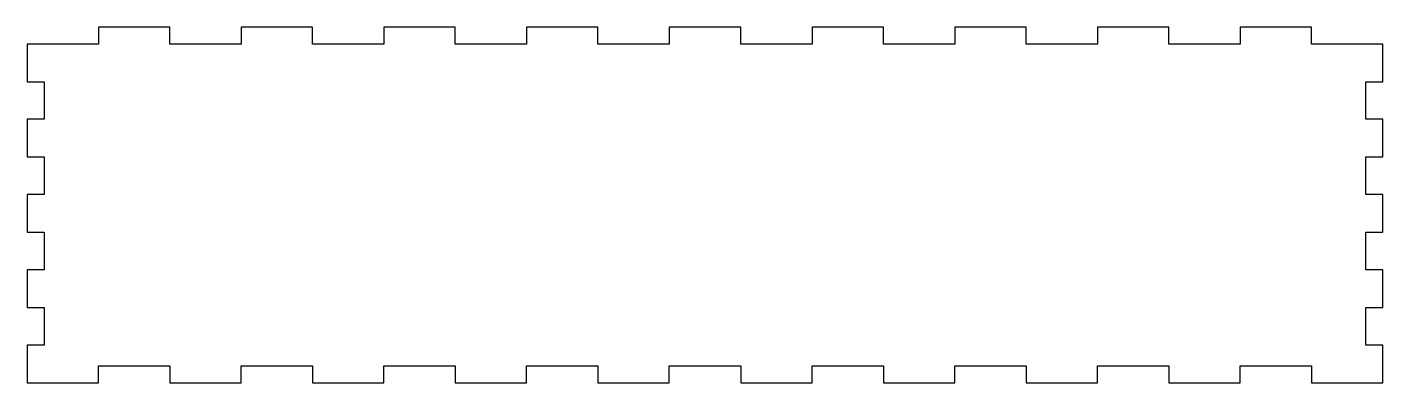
# Model space of a CAD drawing. Header units: millimetres. Extents: x -240 to 0, y 0 to 63.
import ezdxf

# ---------------------------------------------------------------- set-up
doc = ezdxf.new("R2010")
doc.units = ezdxf.units.MM
doc.layers.get('0').update_dxf_attribs({"linetype": 'CONTINUOUS'})

msp = doc.modelspace()

# ---------------------------------------------------------------- linework, layer by layer
msp.add_lwpolyline([(-12.63, 60), (-12.63, 63), (-25.26, 63), (-25.26, 60), (-37.89, 60), (-37.89, 63), (-50.53, 63), (-50.53, 60), (-63.16, 60), (-63.16, 63), (-75.79, 63), (-75.79, 60), (-88.42, 60), (-88.42, 63), (-101.05, 63), (-101.05, 60), (-113.68, 60), (-113.68, 63), (-126.32, 63), (-126.32, 60), (-138.95, 60), (-138.95, 63), (-151.58, 63), (-151.58, 60), (-164.21, 60), (-164.21, 63), (-176.84, 63), (-176.84, 60), (-189.47, 60), (-189.47, 63), (-202.11, 63), (-202.11, 60), (-214.74, 60), (-214.74, 63), (-227.37, 63), (-227.37, 60), (-240, 60), (-240, 53.33), (-237, 53.33), (-237, 46.67), (-240, 46.67), (-240, 40), (-237, 40), (-237, 33.33), (-240, 33.33), (-240, 26.67), (-237, 26.67), (-237, 20), (-240, 20), (-240, 13.33), (-237, 13.33), (-237, 6.67), (-240, 6.67), (-240, 0), (-227.37, 0), (-227.37, 3), (-214.74, 3), (-214.74, 0), (-202.11, 0), (-202.11, 3), (-189.47, 3), (-189.47, 0), (-176.84, 0), (-176.84, 3), (-164.21, 3), (-164.21, 0), (-151.58, 0), (-151.58, 3), (-138.95, 3), (-138.95, 0), (-126.32, 0), (-126.32, 3), (-113.68, 3), (-113.68, 0), (-101.05, 0), (-101.05, 3), (-88.42, 3), (-88.42, 0), (-75.79, 0), (-75.79, 3), (-63.16, 3), (-63.16, 0), (-50.53, 0), (-50.53, 3), (-37.89, 3), (-37.89, 0), (-25.26, 0), (-25.26, 3), (-12.63, 3), (-12.63, 0), (0, 0), (0, 6.67), (-3, 6.67), (-3, 13.33), (0, 13.33), (0, 20), (-3, 20), (-3, 26.67), (0, 26.67), (0, 33.33), (-3, 33.33), (-3, 40), (0, 40), (0, 46.67), (-3, 46.67), (-3, 53.33), (0, 53.33), (0, 60)], close=True)

doc.saveas('drawing.dxf')
